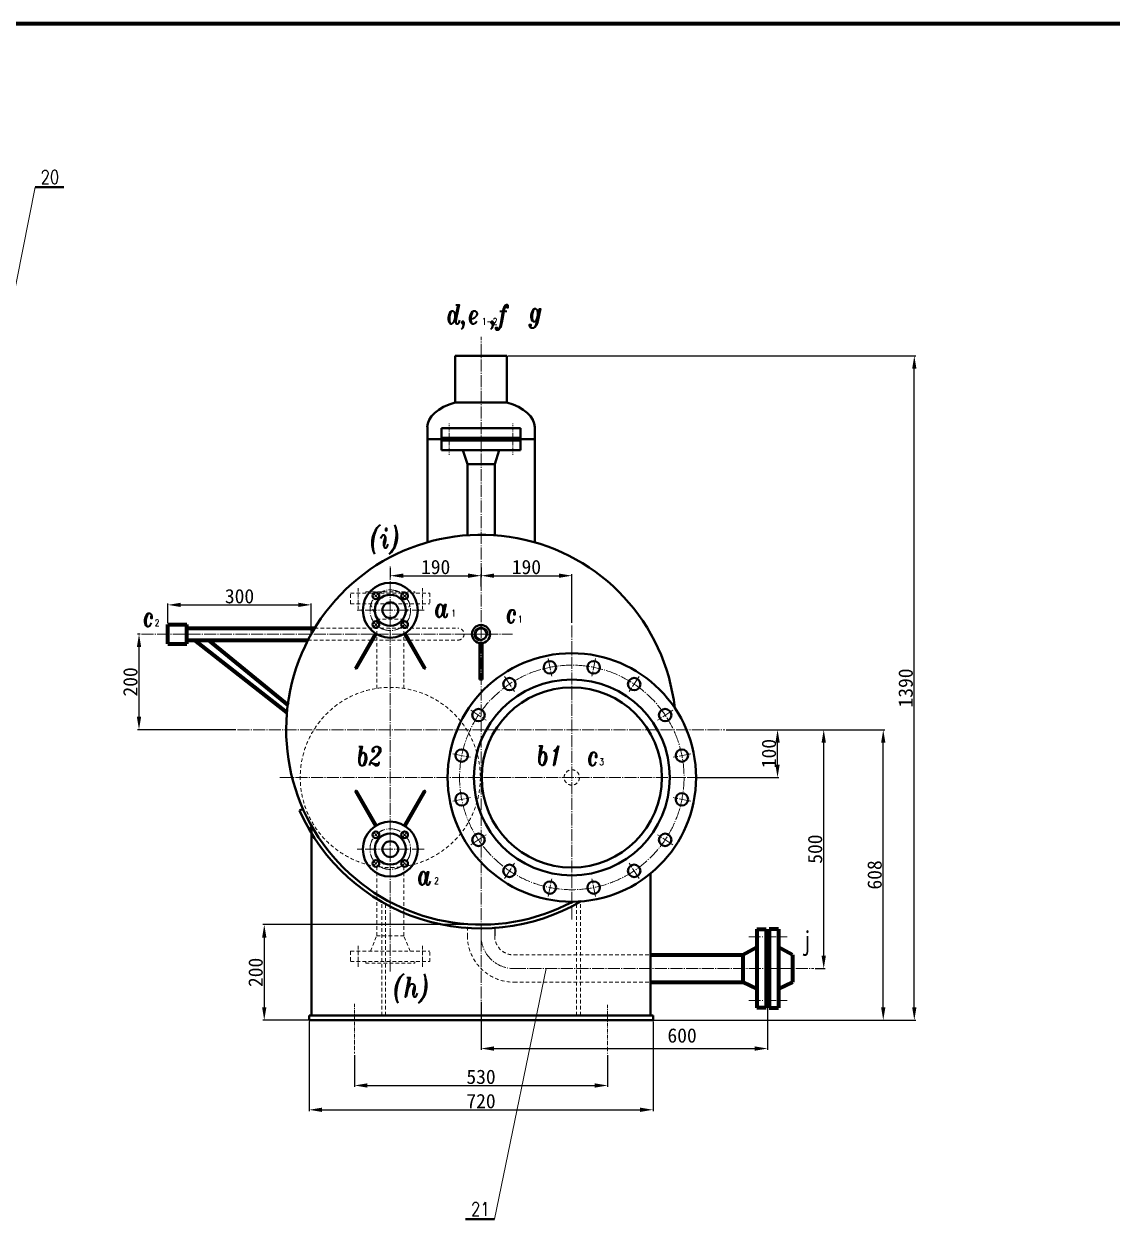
# Model space of a CAD drawing. Header units: millimetres. Extents: x 588 to 27563, y -8997 to 1800.
# Drawn here: x 23007 to 25285, y -901 to 1600 of the extents above; entities that cross this region are included whole.
import ezdxf
from ezdxf.enums import TextEntityAlignment as Align

# ---------------------------------------------------------------- set-up
doc = ezdxf.new("R2010")
doc.units = ezdxf.units.MM
doc.header["$LTSCALE"] = 10
doc.header["$PDMODE"] = 1
for name, pattern in [('EB_DASH', [6, 3, -3]), ('XX-L', [1.25, 0.75, -0.5]), ('ZXX-L', [3.28, 2.5, -0.3, 0.18, -0.3]), ('ZXX-S', [1.27, 0.75, -0.2, 0.12, -0.2])]:
    doc.linetypes.add(name, pattern=pattern)
doc.layers.get('Defpoints').update_dxf_attribs({"linetype": 'CONTINUOUS'})
for name, color, linetype, lineweight in [('A 粗实线', 1, 'CONTINUOUS', 40), ('B 细实线', 7, 'CONTINUOUS', 18), ('C 文 字', 2, 'CONTINUOUS', 20), ('CAXA0', 7, 'CONTINUOUS', 70), ('CAXA2', 6, 'EB_DASH', 25), ('D 短中心线', 3, 'ZXX-S', 18), ('E 长中心线', 3, 'ZXX-L', 18), ('G 长虚线', 6, 'XX-L', 20), ('J 标注尺寸', 2, 'CONTINUOUS', 18)]:
    doc.layers.add(name, color=color, linetype=linetype, lineweight=lineweight)
doc.styles.add('ITALICT', font='ITALICT.shx', dxfattribs={"width": 0.7})
doc.styles.add('ROMANC', font='romanc', dxfattribs={"width": 0.7, "height": 6})
doc.styles.get("Standard").update_dxf_attribs({"font": 'SIMFANG.TTF'})
doc.dimstyles.new('通用标注4.0', dxfattribs={"dimtxt": 30, "dimasz": 27, "dimexe": 3, "dimexo": 3, "dimgap": 3, "dimtad": 1, "dimdec": 0, "dimzin": 0, "dimdsep": 46, "dimtxsty": 'Standard', "dimcen": 3, "dimadec": 0, "dimazin": 0, "dimtfac": 0.375, "dimtdec": 0, "dimtmove": 2, "dimatfit": 3, "dimfxl": 0, "dimtzin": 0, "dimarcsym": 0})

# ---------------------------------------------------------------- blocks, each defined once
blk = doc.blocks.new('*D259')
at = {"layer": 'Defpoints', "color": 0}
for p in [(23698.9, -555.1), (24228.9, -555.1), (24228.9, -621.8)]:
    blk.add_point(p, dxfattribs=at)
at = {"layer": 'J 标注尺寸', "color": 0, "lineweight": -2}
for p, q in [((23698.9, -558.1), (23698.9, -624.8)), ((24228.9, -558.1), (24228.9, -624.8)), ((23725.9, -621.8), (24201.9, -621.8))]:
    blk.add_line(p, q, dxfattribs=at)
at = {"layer": 'J 标注尺寸', "color": 0}
for points in [[(23725.9, -617.3), (23725.9, -626.3), (23698.9, -621.8)], [(24201.9, -617.3), (24201.9, -626.3), (24228.9, -621.8)]]:
    blk.add_solid(points, dxfattribs=at)
at = {"layer": 'J 标注尺寸', "color": 0, "insert": (23963.9, -603.8), "char_height": 30, "attachment_point": 5}
blk.add_mtext('530', dxfattribs=at)
blk = doc.blocks.new('*D260')
at = {"layer": 'Defpoints', "color": 0}
for p in [(23603.9, -485.1), (24323.9, -485.1), (24323.9, -672.7)]:
    blk.add_point(p, dxfattribs=at)
at = {"layer": 'J 标注尺寸', "color": 0, "lineweight": -2}
for p, q in [((23603.9, -488.1), (23603.9, -675.7)), ((24323.9, -488.1), (24323.9, -675.7)), ((23630.9, -672.7), (24296.9, -672.7))]:
    blk.add_line(p, q, dxfattribs=at)
at = {"layer": 'J 标注尺寸', "color": 0}
for points in [[(23630.9, -668.2), (23630.9, -677.2), (23603.9, -672.7)], [(24296.9, -668.2), (24296.9, -677.2), (24323.9, -672.7)]]:
    blk.add_solid(points, dxfattribs=at)
at = {"layer": 'J 标注尺寸', "color": 0, "insert": (23963.9, -654.7), "char_height": 30, "attachment_point": 5}
blk.add_mtext('720', dxfattribs=at)
blk = doc.blocks.new('*D261')
at = {"layer": 'Defpoints', "color": 0}
for p in [(23963.9, -285.1), (23510.1, -485.1), (23608.9, -485.1)]:
    blk.add_point(p, dxfattribs=at)
at = {"layer": 'J 标注尺寸', "color": 0, "lineweight": -2}
for p, q in [((23960.9, -285.1), (23507.1, -285.1)), ((23510.1, -312.1), (23510.1, -458.1)), ((23605.9, -485.1), (23507.1, -485.1))]:
    blk.add_line(p, q, dxfattribs=at)
at = {"layer": 'J 标注尺寸', "color": 0}
for points in [[(23505.6, -312.1), (23514.6, -312.1), (23510.1, -285.1)], [(23505.6, -458.1), (23514.6, -458.1), (23510.1, -485.1)]]:
    blk.add_solid(points, dxfattribs=at)
at = {"layer": 'J 标注尺寸', "color": 0, "insert": (23492.1, -385.1), "char_height": 30, "attachment_point": 5, "rotation": 90}
blk.add_mtext('200', dxfattribs=at)
blk = doc.blocks.new('*D276')
at = {"layer": 'C 文 字', "color": 0, "lineweight": -2}
for p, q in [((24476.9, 122.9), (24808.9, 122.9)), ((24805.9, -458.1), (24805.9, 95.9)), ((24321.9, -485.1), (24808.9, -485.1))]:
    blk.add_line(p, q, dxfattribs=at)
at = {"layer": 'C 文 字', "color": 0}
for points in [[(24801.4, 95.9), (24810.4, 95.9), (24805.9, 122.9)], [(24801.4, -458.1), (24810.4, -458.1), (24805.9, -485.1)]]:
    blk.add_solid(points, dxfattribs=at)
at = {"layer": 'Defpoints', "color": 0}
for p in [(24473.9, 122.9), (24805.9, 122.9), (24318.9, -485.1)]:
    blk.add_point(p, dxfattribs=at)
at = {"layer": 'C 文 字', "color": 0, "insert": (24787.9, -181.1), "char_height": 30, "attachment_point": 5, "rotation": 90}
blk.add_mtext('608', dxfattribs=at)
blk = doc.blocks.new('*D277')
at = {"layer": 'C 文 字', "color": 0, "lineweight": -2}
for p, q in [((24476.9, 122.9), (24587.6, 122.9)), ((24584.6, 49.9), (24584.6, 95.9)), ((24416.9, 22.9), (24587.6, 22.9))]:
    blk.add_line(p, q, dxfattribs=at)
at = {"layer": 'C 文 字', "color": 0}
for points in [[(24580.1, 95.9), (24589.1, 95.9), (24584.6, 122.9)], [(24580.1, 49.9), (24589.1, 49.9), (24584.6, 22.9)]]:
    blk.add_solid(points, dxfattribs=at)
at = {"layer": 'Defpoints', "color": 0}
for p in [(24473.9, 122.9), (24584.6, 122.9), (24413.9, 22.9)]:
    blk.add_point(p, dxfattribs=at)
at = {"layer": 'C 文 字', "color": 0, "insert": (24566.6, 72.9), "char_height": 30, "attachment_point": 5, "rotation": 90}
blk.add_mtext('100', dxfattribs=at)
blk = doc.blocks.new('*D278')
at = {"layer": 'C 文 字', "color": 0, "lineweight": -2}
for p, q in [((24020.9, 905.4), (24873.9, 905.4)), ((24870.9, -458.1), (24870.9, 878.4)), ((24750, -485.1), (24873.9, -485.1))]:
    blk.add_line(p, q, dxfattribs=at)
at = {"layer": 'C 文 字', "color": 0}
for points in [[(24866.4, 878.4), (24875.4, 878.4), (24870.9, 905.4)], [(24866.4, -458.1), (24875.4, -458.1), (24870.9, -485.1)]]:
    blk.add_solid(points, dxfattribs=at)
at = {"layer": 'Defpoints', "color": 0}
for p in [(24017.9, 905.4), (24870.9, 905.4), (24747, -485.1)]:
    blk.add_point(p, dxfattribs=at)
at = {"layer": 'C 文 字', "color": 0, "insert": (24852.9, 210.2), "char_height": 30, "attachment_point": 5, "rotation": 90}
blk.add_mtext('1390', dxfattribs=at)
blk = doc.blocks.new('*D281')
at = {"layer": 'C 文 字', "color": 0, "lineweight": -2}
for p, q in [((23773.9, 462.3), (23773.9, 442.2)), ((23963.9, 462.3), (23963.9, 442.2)), ((23800.9, 445.2), (23936.9, 445.2))]:
    blk.add_line(p, q, dxfattribs=at)
at = {"layer": 'C 文 字', "color": 0}
for points in [[(23800.9, 449.7), (23800.9, 440.7), (23773.9, 445.2)], [(23936.9, 449.7), (23936.9, 440.7), (23963.9, 445.2)]]:
    blk.add_solid(points, dxfattribs=at)
at = {"layer": 'Defpoints', "color": 0}
for p in [(23773.9, 465.3), (23963.9, 465.3), (23963.9, 445.2)]:
    blk.add_point(p, dxfattribs=at)
at = {"layer": 'C 文 字', "color": 0, "insert": (23868.9, 463.2), "char_height": 30, "attachment_point": 5}
blk.add_mtext('190', dxfattribs=at)
blk = doc.blocks.new('*D282')
at = {"layer": 'C 文 字', "color": 0, "lineweight": -2}
for p, q in [((23963.9, 422.8), (23963.9, 448.2)), ((23990.9, 445.2), (24126.9, 445.2)), ((24153.9, 346.6), (24153.9, 448.2))]:
    blk.add_line(p, q, dxfattribs=at)
at = {"layer": 'C 文 字', "color": 0}
for points in [[(23990.9, 449.7), (23990.9, 440.7), (23963.9, 445.2)], [(24126.9, 449.7), (24126.9, 440.7), (24153.9, 445.2)]]:
    blk.add_solid(points, dxfattribs=at)
at = {"layer": 'Defpoints', "color": 0}
for p in [(24153.9, 445.2), (23963.9, 419.8), (24153.9, 343.6)]:
    blk.add_point(p, dxfattribs=at)
at = {"layer": 'C 文 字', "color": 0, "insert": (24058.9, 463.2), "char_height": 30, "attachment_point": 5}
blk.add_mtext('190', dxfattribs=at)
blk = doc.blocks.new('*D283')
at = {"layer": 'C 文 字', "color": 0, "lineweight": -2}
for p, q in [((23250.2, 322.9), (23244.9, 322.9)), ((23247.9, 149.9), (23247.9, 295.9)), ((23450.9, 122.9), (23244.9, 122.9))]:
    blk.add_line(p, q, dxfattribs=at)
at = {"layer": 'C 文 字', "color": 0}
for points in [[(23243.4, 295.9), (23252.4, 295.9), (23247.9, 322.9)], [(23243.4, 149.9), (23252.4, 149.9), (23247.9, 122.9)]]:
    blk.add_solid(points, dxfattribs=at)
at = {"layer": 'Defpoints', "color": 0}
for p in [(23247.9, 322.9), (23253.2, 322.9), (23453.9, 122.9)]:
    blk.add_point(p, dxfattribs=at)
at = {"layer": 'C 文 字', "color": 0, "insert": (23229.9, 222.9), "char_height": 30, "attachment_point": 5, "rotation": 90}
blk.add_mtext('200', dxfattribs=at)
blk = doc.blocks.new('*D300')
at = {"layer": 'C 文 字', "color": 0, "lineweight": -2}
for p, q in [((23308.3, 345.9), (23308.3, 387.1)), ((23335.3, 384.1), (23581.3, 384.1)), ((23608.3, 325.9), (23608.3, 387.1))]:
    blk.add_line(p, q, dxfattribs=at)
at = {"layer": 'C 文 字', "color": 0}
for points in [[(23335.3, 388.6), (23335.3, 379.6), (23308.3, 384.1)], [(23581.3, 388.6), (23581.3, 379.6), (23608.3, 384.1)]]:
    blk.add_solid(points, dxfattribs=at)
at = {"layer": 'Defpoints', "color": 0}
for p in [(23608.3, 384.1), (23308.3, 342.9), (23608.3, 322.9)]:
    blk.add_point(p, dxfattribs=at)
at = {"layer": 'C 文 字', "color": 0, "insert": (23458.3, 402.1), "char_height": 30, "attachment_point": 5}
blk.add_mtext('300', dxfattribs=at)
blk = doc.blocks.new('*D306')
at = {"layer": 'C 文 字', "color": 0, "lineweight": -2}
for p, q in [((24663.3, 122.9), (24684.3, 122.9)), ((24681.3, -350.1), (24681.3, 95.9)), ((24663.3, -377.1), (24684.3, -377.1))]:
    blk.add_line(p, q, dxfattribs=at)
at = {"layer": 'C 文 字', "color": 0}
for points in [[(24676.8, 95.9), (24685.8, 95.9), (24681.3, 122.9)], [(24676.8, -350.1), (24685.8, -350.1), (24681.3, -377.1)]]:
    blk.add_solid(points, dxfattribs=at)
at = {"layer": 'Defpoints', "color": 0}
for p in [(24660.3, 122.9), (24681.3, 122.9), (24660.3, -377.1)]:
    blk.add_point(p, dxfattribs=at)
at = {"layer": 'C 文 字', "color": 0, "insert": (24663.3, -127.1), "char_height": 30, "attachment_point": 5, "rotation": 90}
blk.add_mtext('500', dxfattribs=at)
blk = doc.blocks.new('*D307')
at = {"layer": 'C 文 字', "color": 0, "lineweight": -2}
for p, q in [((23963.9, -446.6), (23963.9, -547.5)), ((24563.9, -431.1), (24563.9, -547.5)), ((23990.9, -544.5), (24536.9, -544.5))]:
    blk.add_line(p, q, dxfattribs=at)
at = {"layer": 'C 文 字', "color": 0}
for points in [[(23990.9, -540), (23990.9, -549), (23963.9, -544.5)], [(24536.9, -540), (24536.9, -549), (24563.9, -544.5)]]:
    blk.add_solid(points, dxfattribs=at)
at = {"layer": 'Defpoints', "color": 0}
for p in [(23963.9, -443.6), (24563.9, -428.1), (24563.9, -544.5)]:
    blk.add_point(p, dxfattribs=at)
at = {"layer": 'C 文 字', "color": 0, "insert": (24384.8, -517.3), "char_height": 30, "attachment_point": 5}
blk.add_mtext('600', dxfattribs=at)

msp = doc.modelspace()

# ---------------------------------------------------------------- linework, layer by layer
at = {"layer": 'A 粗实线'}
for p, q in [((23030.65, 1258.42), (23090.83, 1258.42)), ((23909.94, 905.4), (23909.94, 807.89)), ((23909.94, 905.4), (24017.94, 905.4)), ((24017.94, 905.4), (24017.94, 807.89)), ((23851.5, 756), (23851.5, 515.11)), ((23881.44, 753.91), (23881.44, 733.91)), ((23881.44, 753.91), (24046.44, 753.91)), ((24046.44, 733.91), (24046.44, 753.91)), ((24076.37, 756), (24076.37, 515.11)), ((23851.5, 730.91), (24076.37, 730.91)), ((23881.44, 733.91), (24046.44, 733.91)), ((23881.44, 707.91), (23881.44, 727.91)), ((23881.44, 727.91), (24046.44, 727.91)), ((23912.94, 733.91), (23912.94, 730.91)), ((23912.94, 727.91), (23912.94, 730.91)), ((23912.94, 730.91), (24014.94, 730.91)), ((23912.94, 730.91), (24014.94, 730.91)), ((24014.94, 730.91), (24014.94, 733.91)), ((24014.94, 730.91), (24014.94, 727.91)), ((24046.44, 727.91), (24046.44, 707.91)), ((23881.44, 707.91), (24046.44, 707.91)), ((23925.94, 707.91), (23935.44, 678.91)), ((24001.94, 707.91), (23992.44, 678.91)), ((23935.44, 678.91), (23935.44, 529.91)), ((23935.44, 678.91), (23992.44, 678.91)), ((23992.44, 678.91), (23992.44, 529.91)), ((23742.25, 324.93), (23700.1, 251.92)), ((23745.19, 323.11), (23703.09, 250.19)), ((23802.69, 323.11), (23844.79, 250.19)), ((23805.62, 324.93), (23847.77, 251.92)), ((23960.94, 227.86), (23960.94, 303.91)), ((23966.94, 227.86), (23966.94, 303.91)), ((23703.09, 250.19), (23700.1, 251.92)), ((23844.79, 250.19), (23847.77, 251.92)), ((23960.94, 227.86), (23966.94, 227.86)), ((23703.09, -4.37), (23700.1, -6.1)), ((23742.25, -79.11), (23700.1, -6.1)), ((23745.19, -77.29), (23703.09, -4.37)), ((23802.69, -77.29), (23844.79, -4.37)), ((23805.62, -79.11), (23847.77, -6.1)), ((23844.79, -4.37), (23847.77, -6.1)), ((23591.2, -43.02), (23583.89, -46.28)), ((23603.67, -85.09), (23608.94, -82.05)), ((23608.94, -82.05), (23608.94, -475.09)), ((24318.94, -178.03), (24318.94, -475.09)), ((23603.94, -475.09), (23603.94, -485.09)), ((24323.94, -475.09), (23603.94, -475.09)), ((24323.94, -485.09), (24323.94, -475.09)), ((23603.94, -485.09), (24323.94, -485.09)), ((23931.62, -901.46), (23991.79, -901.46))]:
    msp.add_line(p, q, dxfattribs=at)
at = {"layer": 'A 粗实线', "color": 1}
msp.add_line((23909.94, 807.89), (24017.94, 807.89), dxfattribs=at)
at = {"layer": 'A 粗实线'}
for centre, radius in [((23773.94, 372.91), 57.5), ((23743.88, 402.96), 7), ((23773.94, 372.91), 32.5), ((23803.99, 402.96), 7), ((23773.94, 372.91), 16.5), ((23743.88, 342.86), 7), ((23803.99, 342.86), 7), ((23963.94, 322.91), 19), ((23963.94, 322.91), 11.69), ((24153.94, 22.91), 260), ((24108.09, 253.39), 13), ((24199.78, 253.39), 13), ((24153.94, 22.91), 205), ((24023.38, 218.31), 13), ((24284.5, 218.31), 13), ((24153.94, 22.91), 188.5), ((23958.54, 153.47), 13), ((24349.33, 153.47), 13), ((23923.45, 68.76), 13), ((24384.42, 68.76), 13), ((23923.45, -22.94), 13), ((24384.42, -22.94), 13), ((23773.94, -127.09), 57.5), ((23743.88, -97.04), 7), ((23773.94, -127.09), 32.5), ((23803.99, -97.04), 7), ((23958.54, -107.65), 13), ((24349.33, -107.65), 13), ((23773.94, -127.09), 16.5), ((23743.88, -157.14), 7), ((23803.99, -157.14), 7), ((24023.38, -172.49), 13), ((24284.5, -172.49), 13), ((24108.09, -207.57), 13), ((24199.78, -207.57), 13)]:
    msp.add_circle(centre, radius, dxfattribs=at)
for radius, start, end in [(408, 6.4081, 298.07482), (416, 203.99751, 300.27925)]:
    msp.add_arc((23963.94, 122.91), radius, start, end, dxfattribs=at)
at = {"layer": 'A 粗实线', "color": 1, "extrusion": (0, 0, -1)}
msp.add_ellipse((23963.94, 755.91), major_axis=(112.5, 0), ratio=0.5266667, start_param=3.1415927, end_param=4.2117343, dxfattribs=at)
at = {"layer": 'A 粗实线', "extrusion": (0, 0, -1)}
msp.add_ellipse((23963.94, 755.91), major_axis=(112.5, 0), ratio=0.5266667, start_param=5.2130437, end_param=6.2831853, dxfattribs=at)
at = {"layer": 'B 细实线'}
for p, q in [((22811.67, 159.78), (23030.65, 1258.42)), ((24099.96, -377.09), (23991.79, -901.46))]:
    msp.add_line(p, q, dxfattribs=at)
msp.add_arc((23963.94, 322.91), 14.53, 347.24144, 281.51825, dxfattribs=at)
at = {"layer": 'CAXA0', "color": 5, "lineweight": 60}
msp.add_line((27363.06, 1600.11), (19353.06, 1600.11), dxfattribs=at)
at = {"layer": 'CAXA0', "linetype": 'Continuous', "lineweight": 70}
msp.add_line((27363.06, 1600.11), (19353.06, 1600.11), dxfattribs=at)
at = {"layer": 'CAXA0', "color": 1}
for p, q in [((23308.32, 302.91), (23308.32, 342.91)), ((23308.32, 342.91), (23348.32, 342.91)), ((23348.32, 302.91), (23348.32, 342.91)), ((23348.32, 335.41), (23615.64, 335.41)), ((23308.32, 302.91), (23348.32, 302.91)), ((23348.32, 310.41), (23601.57, 310.41)), ((23557.52, 158.79), (23363.77, 310.41)), ((23560.63, 173.74), (23393.55, 310.41)), ((24540.94, -294.59), (24540.94, -459.59)), ((24540.94, -294.59), (24560.94, -294.59)), ((24560.94, -294.59), (24560.94, -459.59)), ((24566.94, -294.59), (24566.94, -459.59)), ((24586.94, -294.59), (24566.94, -294.59)), ((24586.94, -294.59), (24586.94, -459.59)), ((24318.94, -348.59), (24511.94, -348.59)), ((24511.94, -348.59), (24540.94, -332.3)), ((24511.94, -348.59), (24511.94, -405.59)), ((24541.01, -348.59), (24541.01, -405.59)), ((24560.94, -326.09), (24563.94, -326.09)), ((24563.94, -326.09), (24563.94, -428.09)), ((24563.94, -326.09), (24563.94, -428.09)), ((24566.94, -326.09), (24563.94, -326.09)), ((24615.94, -348.59), (24586.94, -332.3)), ((24615.94, -348.59), (24615.94, -405.59)), ((24318.94, -405.59), (24511.94, -405.59)), ((24511.94, -405.59), (24540.94, -419.47)), ((24615.94, -405.59), (24586.94, -419.47)), ((24563.94, -428.09), (24560.94, -428.09)), ((24563.94, -428.09), (24566.94, -428.09)), ((24560.94, -459.59), (24540.94, -459.59)), ((24566.94, -459.59), (24586.94, -459.59))]:
    msp.add_line(p, q, dxfattribs=at)
at = {"layer": 'CAXA2', "linetype": 'EB_DASH', "lineweight": 25}
msp.add_line((23992.44, -289.9), (23992.44, -308.59), dxfattribs=at)
at = {"layer": 'D 短中心线'}
for p, q in [((23897.19, 723.91), (23897.19, 763.91)), ((24030.69, 723.91), (24030.69, 763.91)), ((23897.19, 737.91), (23897.19, 697.91)), ((24030.69, 737.91), (24030.69, 697.91)), ((23706.69, 419.41), (23706.69, 375.41)), ((23841.19, 419.41), (23841.19, 375.41)), ((23706.69, -373.59), (23706.69, -329.59)), ((23841.19, -373.59), (23841.19, -329.59)), ((23698.94, -450.66), (23698.94, -555.09)), ((24228.94, -452.81), (24228.94, -555.09))]:
    msp.add_line(p, q, dxfattribs=at)
at = {"layer": 'E 长中心线'}
for p, q in [((23963.94, -505.09), (23963.94, 945.3)), ((23773.94, -383.35), (23773.94, 465.31)), ((23749.96, 396.88), (23737.93, 408.92)), ((23797.91, 396.88), (23809.94, 408.92)), ((23844.94, 372.91), (23704.37, 372.91)), ((23749.96, 348.94), (23737.93, 336.9)), ((23797.91, 348.94), (23809.94, 336.9)), ((24153.94, -274.4), (24153.94, 343.63)), ((23253.22, 322.91), (24029.6, 322.91)), ((23930.9, 322.91), (23996.98, 322.91)), ((24104.38, 272.03), (24111.8, 234.76)), ((24203.49, 272.03), (24196.08, 234.76)), ((24012.82, 234.1), (24033.93, 202.51)), ((24295.05, 234.1), (24273.94, 202.51)), ((23942.74, 164.02), (23974.34, 142.91)), ((24365.13, 164.02), (24333.53, 142.91)), ((23453.94, 122.91), (24473.94, 122.91)), ((23904.82, 72.46), (23942.09, 65.05)), ((24403.06, 72.46), (24365.79, 65.05)), ((23542.81, 22.91), (24441.72, 22.91)), ((23904.82, -26.64), (23942.09, -19.23)), ((24403.06, -26.64), (24365.79, -19.23)), ((23749.96, -103.12), (23737.93, -91.08)), ((23797.91, -103.12), (23809.94, -91.08)), ((23942.74, -118.2), (23974.34, -97.09)), ((24365.13, -118.2), (24333.53, -97.09)), ((23844.94, -127.09), (23704.37, -127.09)), ((23749.96, -151.06), (23737.93, -163.1)), ((23797.91, -151.06), (23809.94, -163.1)), ((24012.82, -188.28), (24033.93, -156.69)), ((24295.05, -188.28), (24273.94, -156.69)), ((24104.38, -226.21), (24111.8, -188.94)), ((24203.49, -226.21), (24196.08, -188.94)), ((24524.25, -310.34), (24604.81, -310.34)), ((24032.44, -377.09), (24660.33, -377.09)), ((24524.25, -443.84), (24604.81, -443.84))]:
    msp.add_line(p, q, dxfattribs=at)
for centre, radius in [((23773.94, 372.91), 42.5), ((24153.94, 22.91), 235), ((23773.94, -127.09), 42.5)]:
    msp.add_circle(centre, radius, dxfattribs=at)
msp.add_arc((24032.44, -308.59), 68.5, 180, 270, dxfattribs=at)
at = {"layer": 'G 长虚线'}
for p, q in [((23690.94, 386.41), (23690.94, 408.41)), ((23690.94, 408.41), (23856.94, 408.41)), ((23722.44, 408.41), (23722.44, 411.41)), ((23722.44, 411.41), (23825.44, 411.41)), ((23825.44, 411.41), (23825.44, 408.41)), ((23856.94, 408.41), (23856.94, 386.41)), ((23690.94, 386.41), (23856.94, 386.41)), ((23732.45, 386.41), (23745.44, 354.41)), ((23815.42, 386.41), (23802.44, 354.41)), ((23745.44, 354.41), (23802.44, 354.41)), ((23745.44, 209.24), (23745.44, 354.41)), ((23802.44, 209.24), (23802.44, 354.41)), ((23615.64, 335.41), (23915.82, 335.41)), ((23601.57, 310.41), (23915.82, 310.41)), ((23745.44, -163.42), (23745.44, -308.59)), ((23802.44, -163.42), (23802.44, -308.59)), ((23755.94, -475.09), (23755.94, -237.36)), ((23763.94, -475.09), (23763.94, -241.86)), ((24163.94, -475.09), (24163.94, -241.86)), ((24171.94, -475.09), (24171.94, -237.36)), ((23935.44, -289.9), (23935.44, -308.59)), ((23732.45, -340.59), (23745.44, -308.59)), ((23745.44, -308.59), (23802.44, -308.59)), ((23815.42, -340.59), (23802.44, -308.59)), ((23690.94, -340.59), (23690.94, -362.59)), ((23690.94, -340.59), (23856.94, -340.59)), ((23856.94, -362.59), (23856.94, -340.59)), ((24032.44, -348.59), (24318.94, -348.59)), ((23690.94, -362.59), (23856.94, -362.59)), ((23722.44, -362.59), (23722.44, -365.59)), ((23722.44, -365.59), (23825.44, -365.59)), ((23825.44, -365.59), (23825.44, -362.59)), ((24032.44, -405.59), (24318.94, -405.59))]:
    msp.add_line(p, q, dxfattribs=at)
for centre, radius in [((23773.94, 22.91), 188.5), ((24153.94, 22.91), 16)]:
    msp.add_circle(centre, radius, dxfattribs=at)
for centre, radius, start, end in [((23915.82, 322.91), 12.5, 270, 90), ((24032.44, -308.59), 97, 180, 270), ((24032.44, -308.59), 40, 180, 270)]:
    msp.add_arc(centre, radius, start, end, dxfattribs=at)

# ---------------------------------------------------------------- texts
at = {"layer": 'C 文 字', "style": 'ROMANC', "width": 0.8}
for s, height, p in [('20', 28.227, (23061.4, 1279.6)), ('1-2', 14.113, (23982.11, 977.46)), ('2', 14.11, (23285.83, 346.61)), ('1', 14.11, (23906.47, 366.51)), ('1', 14.11, (24045.75, 354.19)), ('3', 14.11, (24216.32, 55.68)), ('2', 14.11, (23870.7, -193.32)), ('21', 28.227, (23962.36, -880.28))]:
    msp.add_text(s, height=height, dxfattribs=at).set_placement(p, align=Align.MIDDLE)
at = {"layer": 'C 文 字', "style": 'ITALICT', "width": 0.8}
for s, p in [('d,e ,f', (23890.68, 972.34)), ('g', (24063.75, 976.93)), ('(i)', (23730.95, 503.72)), ('a', (23865.22, 358.27)), ('c', (23255.03, 339.11)), ('c', (24014.96, 346.68)), ('b2', (23702.57, 47.72)), ('b1', (24079.61, 48.86)), ('c', (24185.53, 48.17)), ('a', (23829.45, -201.56)), ('(h)', (23780.06, -436.06))]:
    msp.add_text(s, height=40, dxfattribs=at).set_placement(p)
at = {"layer": 'C 文 字', "insert": (24636.99, -298.82), "char_height": 40, "attachment_point": 1, "style": 'ITALICT'}
msp.add_mtext('\\fFangSong_GB2312|b0|i0|p34;j', dxfattribs=at)

# ---------------------------------------------------------------- dimensions: what is measured, and where the dimension line sits
at = {"layer": 'C 文 字'}
for base, p1, p2, picture, middle in [((24870.91, 905.4), (24747.03, -485.09), (24017.94, 905.4), '*D278', (24852.91, 210.16)), ((23247.94, 322.91), (23453.94, 122.91), (23253.22, 322.91), '*D283', (23229.94, 222.91)), ((24805.91, 122.91), (24318.94, -485.09), (24473.94, 122.91), '*D276', (24787.91, -181.09)), ((24584.56, 122.91), (24413.94, 22.91), (24473.94, 122.91), '*D277', (24566.56, 72.91)), ((24681.33, 122.91), (24660.33, -377.09), (24660.33, 122.91), '*D306', (24663.33, -127.09))]:
    dim = msp.add_linear_dim(base=base, p1=p1, p2=p2, angle=90, dimstyle='通用标注4.0', dxfattribs=at)
    dim.commit()
    dim.dimension.update_dxf_attribs({"geometry": picture, "text_midpoint": middle})
for base, p1, p2, picture, middle in [((23963.94, 445.16), (23773.94, 465.31), (23963.94, 465.31), '*D281', (23868.94, 463.16)), ((24153.94, 445.16), (23963.94, 419.78), (24153.94, 343.63), '*D282', (24058.94, 463.16)), ((23608.32, 384.1), (23308.32, 342.91), (23608.32, 322.91), '*D300', (23458.32, 402.1))]:
    dim = msp.add_linear_dim(base=base, p1=p1, p2=p2, dimstyle='通用标注4.0', dxfattribs=at)
    dim.commit()
    dim.dimension.update_dxf_attribs({"geometry": picture, "text_midpoint": middle})
dim = msp.add_linear_dim(base=(24563.94, -544.47), p1=(23963.94, -443.55), p2=(24563.94, -428.09), dimstyle='通用标注4.0', dxfattribs=at)
dim.commit()
dim.dimension.update_dxf_attribs({"geometry": '*D307', "text_midpoint": (24384.82, -517.34), "dimtype": 160})
at = {"layer": 'J 标注尺寸'}
dim = msp.add_linear_dim(base=(23510.07, -485.09), p1=(23963.94, -285.09), p2=(23608.94, -485.09), angle=90, text='200', dimstyle='通用标注4.0', dxfattribs=at)
dim.commit()
dim.dimension.update_dxf_attribs({"geometry": '*D261', "text_midpoint": (23492.07, -385.09)})
for base, p1, p2, text, picture, middle in [((24323.94, -672.66), (23603.94, -485.09), (24323.94, -485.09), '720', '*D260', (23963.94, -654.66)), ((24228.94, -621.76), (23698.94, -555.09), (24228.94, -555.09), '530', '*D259', (23963.94, -603.76))]:
    dim = msp.add_linear_dim(base=base, p1=p1, p2=p2, text=text, dimstyle='通用标注4.0', dxfattribs=at)
    dim.commit()
    dim.dimension.update_dxf_attribs({"geometry": picture, "text_midpoint": middle})

doc.saveas('drawing.dxf')
